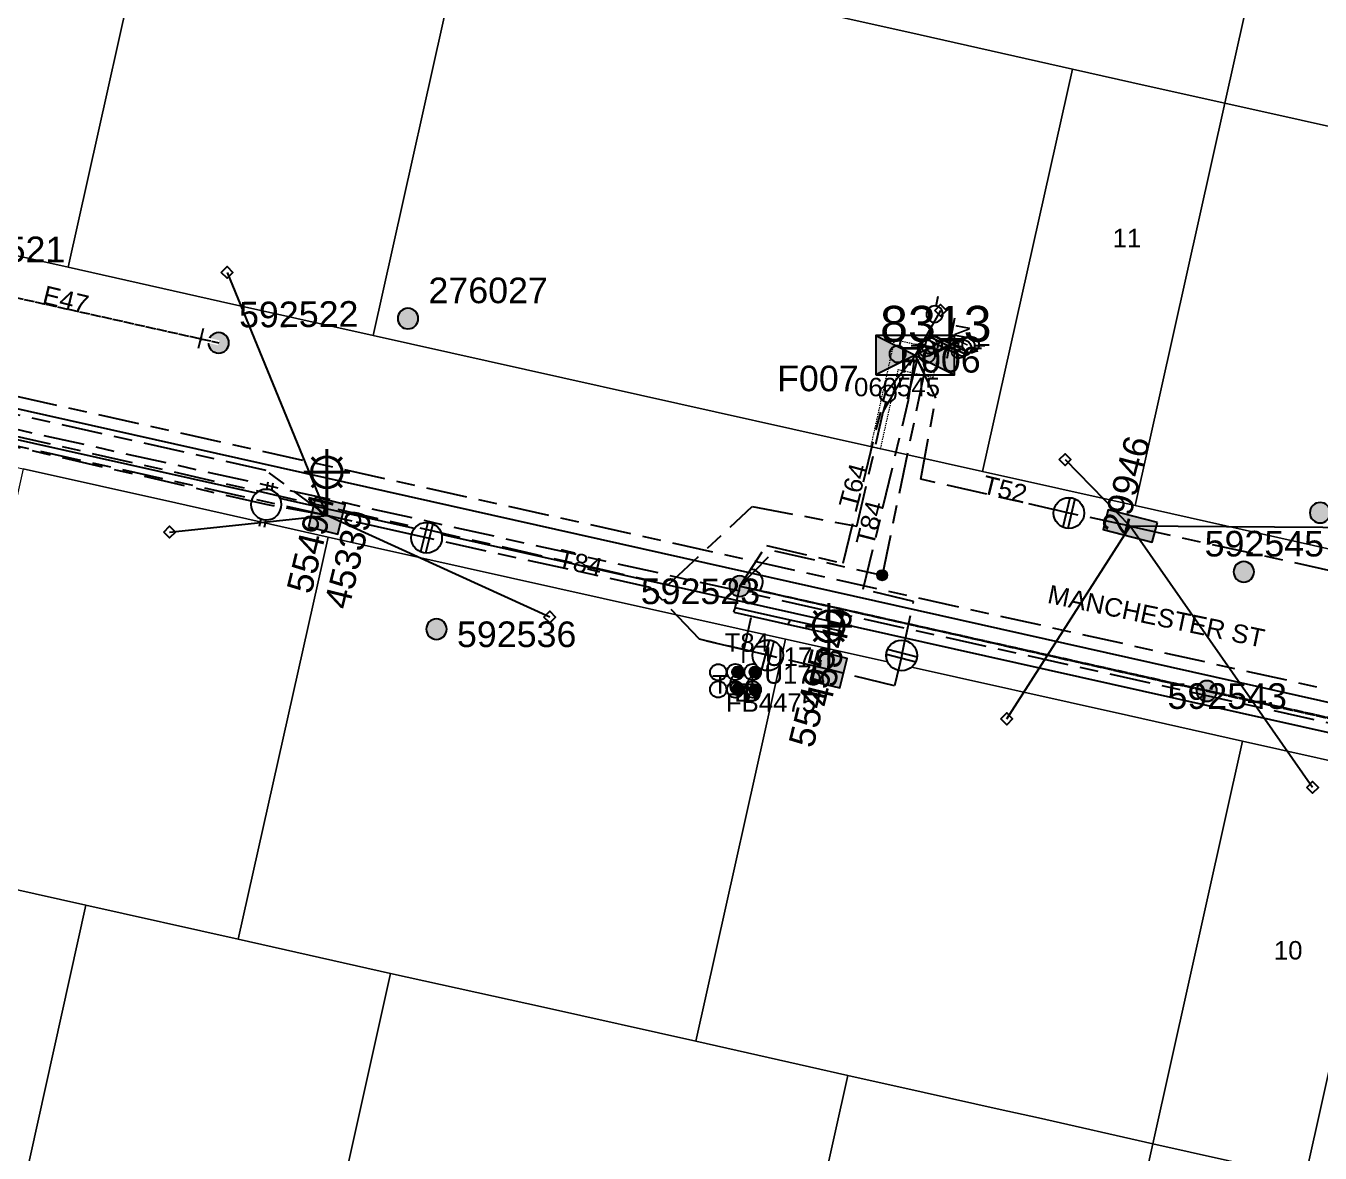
# Model space of a CAD drawing. Header units: metres. Extents: x 311347 to 316656, y 6252667 to 6255486.
# Drawn here: x 314010.1 to 314136.4, y 6254637.2 to 6254747.2 of the extents above; entities that cross this region are included whole.
import ezdxf
from ezdxf.enums import TextEntityAlignment as Align

# ---------------------------------------------------------------- set-up
doc = ezdxf.new("R2010")
doc.units = ezdxf.units.M
for name, pattern in [('Cable Exist OH', [1, 1, 0]), ('Cable Exist UG', [8.2, 4, -1.2, 1.8, -1.2]), ('HIDDEN', [0.375, 0.25, -0.125]), ('HIDDEN2', [0.1875, 0.125, -0.0625])]:
    doc.linetypes.add(name, pattern=pattern)
doc.layers.get('0').update_dxf_attribs({"color": 6})
for name, color, linetype in [('_User_HV_Exist', 7, 'Continuous'), ('_User_LV_Exist', 7, 'Continuous'), ('Duct_SP_EXT', 7, 'Continuous'), ('Equip_HV_EXT', 7, 'Continuous'), ('Equip_LV_EXT', 7, 'Continuous'), ('Equip_SP_SL_EXT', 7, 'Continuous'), ('Mains_HV_EXT', 7, 'Continuous'), ('Mains_LV_EXT', 7, 'Continuous'), ('Mains_SL_EXT', 7, 'Continuous'), ('Mains_TR_EXT', 7, 'Continuous'), ('Services_SP_EXT', 7, 'Continuous'), ('Sub_SP_EXT', 7, 'Continuous'), ('SupportsOH_SP_TR_HV_LV_SL_EXT', 7, 'Continuous'), ('SupportsUG_SP_LV_EXT', 7, 'Continuous'), ('SupportsUG_SP_LV_SL_EXT', 7, 'Continuous'), ('Trench_SP_EXT', 7, 'Continuous')]:
    doc.layers.add(name, color=color, linetype=linetype)
for name, color, linetype, lineweight in [('Cadastre Buildings_SP_EXT', 9, 'Continuous', 5), ('Cadastre Land Parcels_SP_EXT', 9, 'Continuous', 5), ('Cadastre Other Property_SP_EXT', 9, 'HIDDEN', 5), ('Cadastre Roads_SP_EXT', 7, 'Continuous', 5)]:
    doc.layers.add(name, color=color, linetype=linetype, lineweight=lineweight)
doc.styles.add('COLUMN_LABEL', font='arial.ttf')
doc.styles.add('iecARIAL', font='arial.ttf', dxfattribs={"height": 2})
doc.styles.add('POLE_LABEL', font='arial.ttf')
doc.styles.get("Standard").update_dxf_attribs({"font": 'arial.ttf'})
doc.styles.add('SWITCH_LABEL', font='arial.ttf', dxfattribs={"height": 2.5})
doc.linetypes.add('Cable P UG', pattern='A,6,-0.5,["P",Standard,S=1.7,R=0,X=0.5,Y=-1],-2.9', length=9.4)

# ---------------------------------------------------------------- blocks, each defined once
blk = doc.blocks.new('SUB_PADMOUNT_EXT')
for points in [[(0, 0), (-3.84, 1.92), (-3.84, -1.92)], [(0, 0), (3.84, 1.92), (3.84, -1.92)]]:
    blk.add_hatch(color=256).paths.add_polyline_path(points)
for p, q in [((3.84, 1.92), (-3.84, -1.92)), ((-3.84, 1.92), (3.84, -1.92))]:
    blk.add_line(p, q)
blk.add_lwpolyline([(-3.84, -1.92), (3.84, -1.92), (3.84, 1.92), (-3.84, 1.92)], close=True)
for tag, height, flags, p in [('ASSET_NUM', 3.5, 8, (2, 2)), ('STREET_CODE', 0.2, 9, (1.5, 0)), ('CONSTRUCTED_VOLTAGE', 0.2, 9, (1.5, -0.2)), ('OPERATING_VOLTAGE', 0.2, 9, (1.5, -0.6)), ('ORIENTATION', 0.2, 9, (1.5, -0.8)), ('OWNED_BY', 0.2, 9, (1.5, -1)), ('OPERATED_BY', 0.2, 9, (1.5, -1.2)), ('NO_PHASES', 0.2, 9, (1.5, -0.4)), ('SECONDARY_VOLTAGE', 0.2, 9, (1.5, -1.6)), ('STATE', 0.2, 9, (1.5, -1.8)), ('SUBSTATION_TYPE', 0.2, 9, (1.5, -2.2)), ('MAINTAINED_BY', 0.2, 9, (1.5, -1.4)), ('PARENT', 0.2, 9, (1.5, -2)), ('USAGE', 0.2, 9, (1.5, -2.4)), ('LEGEND', 0.2, 9, (1.5, -2.6)), ('STREETNAME', 0.2, 9, (1.5, -3)), ('SUBURB', 0.2, 9, (1.5, -3.2)), ('Z', 0.2, 1, (1.5, -3.6)), ('LOCATION', 0.2, 9, (1.5, -2.8)), ('NOTES', 0.2, 9, (1.5, -3.4))]:
    blk.add_attdef(tag, text='', height=height, dxfattribs=dict(flags=flags)).set_placement(p, align=Align.MIDDLE_LEFT)
blk = doc.blocks.new('COLUMN_EXT')
blk.add_hatch(color=256).paths.add_polyline_path([(-1.49, 1.48), (-1.49, -1.49), (1.48, -1.49), (1.48, 1.48)])
blk.add_lwpolyline([(-1.49, -1.49), (1.48, -1.49), (1.48, 1.48), (-1.49, 1.48)], close=True)
for tag, height, style, flags, p in [('ASSET_NUM', 2.5, 'COLUMN_LABEL', 8, (2, 2)), ('STRUCTURE_PLANT_NUMBER', 0.2, 'POLE_LABEL', 9, (1.81, 0.03)), ('STREET_CODE', 0.2, 'COLUMN_LABEL', 9, (1.81, -0.2))]:
    blk.add_attdef(tag, text='', height=height, dxfattribs=dict(style=style, flags=flags)).set_placement(p, align=Align.MIDDLE_LEFT)
at = {"flags": 9}
for tag, p in [('COLUMN_TYPE', (1.81, -0.4)), ('OWNED_BY', (1.81, -0.6)), ('STATE', (1.81, -0.8)), ('USAGE', (1.81, -1)), ('LEGEND', (1.81, -1.2)), ('STREETNAME', (1.81, -1.6)), ('SUBURB', (1.81, -1.8)), ('LOCATION', (1.81, -1.4)), ('NOTES', (1.81, -2))]:
    blk.add_attdef(tag, text='', height=0.2, dxfattribs=at).set_placement(p, align=Align.MIDDLE_LEFT)
at = {"flags": 1}
blk.add_attdef('Z', (1.81, -2.35), '', height=0.2, dxfattribs=at)
blk = doc.blocks.new('PILLAR_EXT')
blk.add_hatch(color=256).paths.add_polyline_path([(-2.475, 0.99), (-2.475, -0.99), (2.475, -0.99), (2.475, 0.99)])
blk.add_lwpolyline([(-2.475, -0.99), (2.475, -0.99), (2.475, 0.99), (-2.475, 0.99)], close=True)
at = {"style": 'iecARIAL', "flags": 8}
blk.add_attdef('ASSET_NUM', (1.5, 3.5), '', height=2.5, dxfattribs=at)
for tag, p, flags in [('OWNED_BY', (0, -0.2), 9), ('STATE', (0, -0.4), 9), ('SUPPORT_TYPE', (0, -0.6), 9), ('USAGE', (0, -0.8), 9), ('LEGEND', (0, -1), 9), ('LOCATION', (0, -1.2), 9), ('NOTES', (0, -1.4), 9), ('STREETNAME', (0, -1.8), 9), ('SUBURB', (0, -2), 1), ('PARENT', (0, -1.6), 9)]:
    blk.add_attdef(tag, p, '', height=0.2, dxfattribs=dict(flags=flags))
blk = doc.blocks.new('DUCT_EXT')
blk.add_circle((0, 0.8), 0.8)
at = {"flags": 1}
blk.add_attdef('Z', (0, 0), '', height=0.2, dxfattribs=at)
at = {"flags": 9}
for tag, p in [('DUCT_CODE', (0, 0)), ('XSECT_TYPE', (0, -0.2)), ('STATE', (0, -0.6)), ('FB_REFERENCE', (0, -0.4)), ('NOTES', (0, -0.8))]:
    blk.add_attdef(tag, text='', height=0.2, dxfattribs=at).set_placement(p, align=Align.MIDDLE_LEFT)
blk = doc.blocks.new('SL_LANTERN_EXT')
at = {"lineweight": 40}
for p, q in [((0, 1.97), (0, 6.47)), ((-1.46, 5.68), (-1.06, 5.28)), ((1.46, 5.68), (1.06, 5.28)), ((-2.25, 4.22), (2.25, 4.22)), ((-1.46, 2.76), (-1.06, 3.16)), ((0, 0), (0, 2.72)), ((1.46, 2.76), (1.06, 3.16))]:
    blk.add_line(p, q, dxfattribs=at)
blk.add_circle((0, 4.22), 1.5, dxfattribs=at)
at = {"style": 'iecARIAL', "flags": 8}
blk.add_attdef('ASSET_NUM', (1.5, 1.5), '', height=2.5, dxfattribs=at)
for tag, p, height, flags in [('CONSTRUCTED_VOLTAGE', (0.98, -0.65), 0.2, 9), ('CONTROL_TYPE', (0.98, -0.85), 0.2, 9), ('LANTERN_PURPOSE', (0.98, -1.05), 0.2, 9), ('LANTERN_TYPE', (0.98, -1.25), 0.2, 9), ('NO_PHASES', (0.98, -1.45), 0.2, 9), ('LNUMBER', (2.18, -3.25), 2.5, 8), ('OPERATING_VOLTAGE', (0.98, -1.65), 0.2, 9), ('ORIENTATION', (0.98, -1.85), 0.2, 9), ('OWNED_BY', (0.98, -2.05), 0.2, 9), ('STATE', (0.98, -2.25), 0.2, 9), ('USAGE', (0.98, -2.45), 0.2, 9), ('CEXIST', (0.98, -2.65), 0.2, 9), ('CNEW', (0.98, -2.85), 0.2, 9), ('CNUMBER', (0.98, -3.05), 0.2, 9), ('CREMOVE', (0.98, -3.25), 0.2, 9), ('CREPLACE', (0.98, -3.45), 0.2, 9), ('LKINGHEIGHT', (0.98, -3.65), 0.2, 9), ('LBRACKET', (0.98, -3.85), 0.2, 9), ('LBRACKETVOCAB', (0.98, -4.05), 0.2, 9), ('LCATEGORY', (0.98, -4.25), 0.2, 9), ('LCHARGE1', (0.98, -4.45), 0.2, 9), ('LCHARGE1PERCENT', (0.98, -4.65), 0.2, 9), ('LCHARGE2', (0.98, -4.85), 0.2, 9), ('LCHARGE2PERCENT', (0.98, -5.05), 0.2, 9), ('LCHARGE3', (0.98, -5.25), 0.2, 9), ('LCHARGE3PERCENT', (0.98, -5.45), 0.2, 9), ('LEXIST', (0.98, -5.65), 0.2, 9), ('LLAMP', (0.98, -5.85), 0.2, 9), ('LLAMPVOCAB', (0.98, -6.05), 0.2, 9), ('LMAST', (0.98, -6.25), 0.2, 9), ('LMASTVOCAB', (0.98, -6.45), 0.2, 9), ('LNEW', (0.98, -6.65), 0.2, 9), ('LANTNUMBER', (0.98, -6.85), 0.2, 9), ('LOUTREACH', (0.98, -7.25), 0.2, 9), ('LOUTREACHVOCAB', (0.98, -7.45), 0.2, 9), ('LRATECODE', (0.98, -7.65), 0.2, 9), ('LREMOVE', (0.98, -7.85), 0.2, 9), ('LREPLACE', (0.98, -8.05), 0.2, 9), ('LTYPE', (0.98, -8.25), 0.2, 9), ('LTYPEVOCAB', (0.98, -8.45), 0.2, 9), ('LEGEND', (0.98, -8.65), 0.2, 9), ('LOCATION', (0.98, -8.85), 0.2, 9), ('STREETNAME', (0.98, -9.25), 0.2, 9), ('SUBURB', (0.98, -9.45), 0.2, 1), ('NOTES', (0.98, -9.05), 0.2, 9)]:
    blk.add_attdef(tag, p, '', height=height, dxfattribs=dict(flags=flags))
blk = doc.blocks.new('CCP_EXT')
at = {"flags": 9}
for tag, p in [('STATE', (0, -1.8)), ('LEGEND', (0, -1.4)), ('LIFE_SUPPORT', (0, -1.6)), ('NOTES', (0, -2))]:
    blk.add_attdef(tag, text='', height=0.2, dxfattribs=at).set_placement(p, align=Align.MIDDLE_LEFT)
blk.add_wipeout([(0, 0.57), (0.57, 0), (0, -0.57), (-0.57, 0)])
blk.add_lwpolyline([(-0.57, 0), (0, 0.57), (0.57, 0), (0, -0.57), (-0.57, 0)])
at = {"flags": 1}
blk.add_attdef('Z', (0, 0), '', height=0.2, dxfattribs=at)
at = {"flags": 9}
for tag, p in [('CCP_TYPE', (0, 0)), ('CONSTRUCTED_VOLTAGE', (0, -0.2)), ('OPERATING_VOLTAGE', (0, -0.6)), ('ORIENTATION', (0, -0.8)), ('OWNED_BY', (0, -1)), ('NO_PHASES', (0, -0.4)), ('USAGE', (0, -1.2))]:
    blk.add_attdef(tag, text='', height=0.2, dxfattribs=at).set_placement(p, align=Align.MIDDLE_LEFT)
blk = doc.blocks.new('POLE_EXT')
blk.add_hatch(color=256).paths.add_polyline_path([(-1, 0, 1), (1, 0, 1)])
blk.add_lwpolyline([(-1, 0, 1), (1, 0, 1)], format="xyb", close=True)
for tag, height, flags, p in [('pNumber', 2.5, 8, (-17.84, 2.07)), ('OWNED_BY', 0.2, 9, (1.35, -0.4)), ('SPECIAL_USE', 0.2, 9, (1.35, -0.8)), ('STATE', 0.2, 9, (1.35, -1)), ('PARENT', 0.2, 9, (1.35, -0.6)), ('USAGE', 0.2, 9, (1.35, -1.2)), ('cLV', 0.2, 9, (1.35, -1.4)), ('hDepth', 0.2, 9, (1.35, -1.6)), ('hDia', 0.2, 9, (1.35, -1.8)), ('cHV', 0.2, 9, (1.35, -2)), ('LBRACKET', 0.2, 9, (1.35, -2.2)), ('LExisting', 0.2, 9, (1.35, -2.4)), ('LANTNUMBER', 0.2, 9, (1.35, -2.6)), ('cLinedev', 0.2, 9, (1.35, -3.4)), ('pExisting', 0.2, 9, (1.35, -3.8)), ('LOther', 0.2, 9, (1.35, -2.8)), ('LRemove', 0.2, 9, (1.35, -3)), ('LEGEND', 0.2, 9, (1.35, -3.2)), ('LOCATION', 0.2, 9, (1.35, -3.6)), ('pFooting', 0.2, 9, (1.35, -4.4)), ('pNew', 0.2, 9, (1.35, -4.6)), ('pRelocate', 0.2, 9, (1.35, -5)), ('PFNUMBER', 0.2, 9, (1.35, -4)), ('NEWPFNUMBER', 0.2, 9, (1.35, -4.2)), ('pRemove', 0.2, 9, (1.35, -5.2)), ('pReplace', 0.2, 9, (1.35, -5.4)), ('pStay', 0.2, 9, (1.35, -5.6)), ('pType', 0.2, 9, (1.35, -5.8)), ('cspan', 0.2, 9, (1.35, -6)), ('STREETNAME', 0.2, 9, (1.35, -6.2)), ('SUBURB', 0.2, 9, (1.35, -6.4)), ('OPERATED_BY', 0.2, 9, (1.36, -7.01)), ('NOTES', 0.2, 9, (1.35, -6.6)), ('MAINTAINED_BY', 0.2, 9, (1.36, -6.81))]:
    blk.add_attdef(tag, text='', height=height, dxfattribs=dict(flags=flags)).set_placement(p, align=Align.MIDDLE_LEFT)
at = {"style": 'POLE_LABEL'}
for tag, height, flags, p in [('ASSET_NUM', 2.5, 8, (2, 2)), ('STRUCTURE_PLANT_NUMBER', 0.2, 9, (1.35, 0.03)), ('STREET_CODE', 0.2, 9, (1.35, -0.2))]:
    blk.add_attdef(tag, text='', height=height, dxfattribs=dict(at, flags=flags)).set_placement(p, align=Align.MIDDLE_LEFT)
at = {"flags": 1}
blk.add_attdef('Z', (1.35, -7.33), '', height=0.2, dxfattribs=at)
blk = doc.blocks.new('LV_UG_LINKS_CLOSED_EXT')
blk.add_wipeout([(-1.06, 1.06), (-1.18, 0.92), (-1.29, 0.76), (-1.37, 0.59), (-1.43, 0.42), (-1.48, 0.23), (-1.49, 0.05), (-1.49, -0.14), (-1.46, -0.33), (-1.41, -0.51), (-1.33, -0.68), (-1.24, -0.84), (-1.12, -0.99), (-0.99, -1.12), (-0.84, -1.24), (-0.68, -1.33), (-0.51, -1.41), (-0.33, -1.46), (-0.14, -1.49), (0.05, -1.49), (0.23, -1.48), (0.42, -1.43), (0.59, -1.37), (0.76, -1.29), (0.92, -1.18), (1.06, -1.06), (1.18, -0.92), (1.29, -0.76), (1.37, -0.59), (1.43, -0.42), (1.48, -0.23), (1.49, -0.05), (1.49, 0.14), (1.46, 0.33), (1.41, 0.51), (1.33, 0.68), (1.24, 0.84), (1.12, 0.99), (0.99, 1.12), (0.84, 1.24), (0.68, 1.33), (0.51, 1.41), (0.33, 1.46), (0.14, 1.49), (-0.05, 1.49), (-0.23, 1.48), (-0.42, 1.43), (-0.59, 1.37), (-0.76, 1.29), (-0.92, 1.18)])
for p, q in [((-0.25, -1.48), (-0.25, 1.48)), ((0.25, -1.48), (0.25, 1.48))]:
    blk.add_line(p, q)
blk.add_circle((0, 0), 1.5)
at = {"flags": 9}
for tag, p in [('ACTUAL_STATUS', (0, 0)), ('CONSTRUCTED_VOLTAGE', (0, -0.2)), ('OPERATING_VOLTAGE', (0, -0.6)), ('ORIENTATION', (0, -0.8)), ('STATE', (0, -1)), ('SWITCH_TYPE', (0, -1.2)), ('NO_PHASES', (0, -0.4)), ('USAGE', (0, -1.4)), ('NOTES', (0, -1.6))]:
    blk.add_attdef(tag, text='', height=0.2, dxfattribs=at).set_placement(p, align=Align.MIDDLE_LEFT)
at = {"flags": 1}
blk.add_attdef('Z', (0, 0), '', height=0.2, dxfattribs=at)
blk = doc.blocks.new('LV_UG_LINKS_OPEN_EXT')
for p, q in [((-0.25, 1.47), (-0.25, 2.22)), ((0.25, 1.47), (0.25, 2.22)), ((-0.25, -1.47), (-0.25, -2.22)), ((0.25, -1.47), (0.25, -2.22))]:
    blk.add_line(p, q)
at = {"flags": 9}
for tag, p in [('ACTUAL_STATUS', (0, 0)), ('CONSTRUCTED_VOLTAGE', (0, -0.2)), ('OPERATING_VOLTAGE', (0, -0.6)), ('ORIENTATION', (0, -0.8)), ('STATE', (0, -1)), ('SWITCH_TYPE', (0, -1.2)), ('NO_PHASES', (0, -0.4)), ('USAGE', (0, -1.4)), ('NOTES', (0, -1.6))]:
    blk.add_attdef(tag, text='', height=0.2, dxfattribs=at).set_placement(p, align=Align.MIDDLE_LEFT)
at = {"flags": 1}
blk.add_attdef('Z', (0, 0), '', height=0.2, dxfattribs=at)
blk.add_wipeout([(-0.25, 1.47), (-0.43, 1.43), (-0.61, 1.36), (-0.77, 1.28), (-0.93, 1.17), (-1.07, 1.05), (-1.19, 0.9), (-1.29, 0.75), (-1.38, 0.58), (-1.44, 0.4), (-1.48, 0.22), (-1.49, 0.03), (-1.49, -0.16), (-1.45, -0.34), (-1.4, -0.52), (-1.32, -0.69), (-1.23, -0.85), (-1.11, -1), (-0.98, -1.13), (-0.83, -1.24), (-0.66, -1.34), (-0.49, -1.41), (-0.31, -1.46), (-0.13, -1.49), (0.06, -1.49), (0.25, -1.47), (0.43, -1.43), (0.61, -1.36), (0.77, -1.28), (0.93, -1.17), (1.07, -1.05), (1.19, -0.9), (1.29, -0.75), (1.38, -0.58), (1.44, -0.4), (1.48, -0.22), (1.49, -0.03), (1.49, 0.16), (1.45, 0.34), (1.4, 0.52), (1.32, 0.69), (1.23, 0.85), (1.11, 1), (0.98, 1.13), (0.83, 1.24), (0.66, 1.34), (0.49, 1.41), (0.31, 1.46), (0.13, 1.49), (-0.06, 1.49)])
blk.add_lwpolyline([(0, -1.49, 1), (0, 1.49, 1)], format="xyb", close=True)
blk = doc.blocks.new('LV_UG_DFUSE_CLOSED_EXT')
for points in [[(1, 0), (0, 0)], [(5.04, 0.73), (2.16, -0.72)], [(5.05, -0.71), (2.16, 0.72)], [(6.2, 0.01), (7.2, 0.01)]]:
    blk.add_lwpolyline(points)
for centre in [(1.8, 0), (5.4, 0.01)]:
    blk.add_circle(centre, 0.8)
at = {"flags": 9}
for tag, p in [('ACTUAL_STATUS', (0, 0)), ('CONSTRUCTED_VOLTAGE', (0, -0.2)), ('OPERATING_VOLTAGE', (0, -0.6)), ('ORIENTATION', (0, -0.8)), ('STATE', (0, -1)), ('SWITCH_TYPE', (0, -1.2)), ('NO_PHASES', (0, -0.4)), ('USAGE', (0, -1.4)), ('NOTES', (0, -1.6))]:
    blk.add_attdef(tag, text='', height=0.2, dxfattribs=at).set_placement(p, align=Align.MIDDLE_LEFT)
at = {"flags": 1}
blk.add_attdef('Z', (0, 0), '', height=0.2, dxfattribs=at)
blk = doc.blocks.new('SWG_HOLEC_SU_NO_EXT')
blk.add_line((1.8, -2), (5.8, -2))
for points in [[(1, 0), (0, 0)], [(6.6, 0), (7.6, 0)]]:
    blk.add_lwpolyline(points)
for points in [[(1.8, -0.8, 1), (1.8, 0.8, 1)], [(5.8, -0.8, 1), (5.8, 0.8, 1)]]:
    blk.add_lwpolyline(points, format="xyb", close=True)
at = {"insert": (5.31, -3.64), "char_height": 1.4, "width": 3.8863, "attachment_point": 1, "rotation": 180}
blk.add_mtext('{\\fArial|b0|i0|c0|p34;N/O}', dxfattribs=at)
at = {"style": 'SWITCH_LABEL', "flags": 8}
blk.add_attdef('ASSET_NUM', text='', height=2.5, rotation=179.9544, dxfattribs=at).set_placement((-2.4, 0), align=Align.MIDDLE_LEFT)
at = {"flags": 1}
blk.add_attdef('Z', (0, 0), '', height=0.2, dxfattribs=at)
at = {"flags": 9}
for tag, p in [('ACTUAL_STATUS', (0, -0.4)), ('CONSTRUCTED_VOLTAGE', (0, -0.6)), ('OPERATING_VOLTAGE', (0, -1)), ('ORIENTATION', (0, -1.2)), ('NO_PHASES', (0, -0.8)), ('OWNED_BY', (0, -1.4)), ('STATE', (0, -1.8)), ('SWITCH_TYPE', (0, -2)), ('STREETNAME', (0, -2.6)), ('PARENT', (0, -1.6)), ('USAGE', (0, -2.2)), ('LOCATION', (0, -2.4)), ('SUBURB', (0, -2.8)), ('NOTES', (0, -3))]:
    blk.add_attdef(tag, text='', height=0.2, dxfattribs=at).set_placement(p, align=Align.MIDDLE_LEFT)
at = {"style": 'SWITCH_LABEL', "flags": 9}
blk.add_attdef('STREET_CODE', text='', height=0.2, dxfattribs=at).set_placement((0, -0.2), align=Align.MIDDLE_LEFT)
blk = doc.blocks.new('SWG_HOLEC_SU_EXT')
blk.add_line((1.8, -2), (5.8, -2))
for points in [[(1, 0), (0, 0)], [(6.6, 0), (7.6, 0)]]:
    blk.add_lwpolyline(points)
for points in [[(1.8, -0.8, 1), (1.8, 0.8, 1)], [(5.8, -0.8, 1), (5.8, 0.8, 1)]]:
    blk.add_lwpolyline(points, format="xyb", close=True)
at = {"style": 'SWITCH_LABEL', "flags": 8}
blk.add_attdef('ASSET_NUM', text='', height=2.5, rotation=179.9544, dxfattribs=at).set_placement((-2.4, 0), align=Align.MIDDLE_LEFT)
at = {"flags": 1}
blk.add_attdef('Z', (0, 0), '', height=0.2, dxfattribs=at)
at = {"flags": 9}
for tag, p in [('ACTUAL_STATUS', (0, -0.4)), ('CONSTRUCTED_VOLTAGE', (0, -0.6)), ('OPERATING_VOLTAGE', (0, -1)), ('ORIENTATION', (0, -1.2)), ('NO_PHASES', (0, -0.8)), ('OWNED_BY', (0, -1.4)), ('STATE', (0, -1.8)), ('SWITCH_TYPE', (0, -2)), ('STREETNAME', (0, -2.6)), ('PARENT', (0, -1.6)), ('USAGE', (0, -2.2)), ('LOCATION', (0, -2.4)), ('SUBURB', (0, -2.8)), ('NOTES', (0, -3))]:
    blk.add_attdef(tag, text='', height=0.2, dxfattribs=at).set_placement(p, align=Align.MIDDLE_LEFT)
at = {"style": 'SWITCH_LABEL', "flags": 9}
blk.add_attdef('STREET_CODE', text='', height=0.2, dxfattribs=at).set_placement((0, -0.2), align=Align.MIDDLE_LEFT)
blk = doc.blocks.new('End Shackle_EXT')
at = {"flags": 9}
for tag, p in [('OWNED_BY', (0, -1)), ('STATE', (0, -1.2)), ('USAGE', (0, -1.4)), ('NOTES', (0, -1.6))]:
    blk.add_attdef(tag, text='', height=0.2, dxfattribs=at).set_placement(p, align=Align.MIDDLE_LEFT)
blk.add_wipeout([(0, 0.25), (1.81, 0.25), (1.82, -0.25), (0, -0.25)])
blk.add_line((1.81, -1), (1.81, 1))
at = {"flags": 1}
blk.add_attdef('Z', (0, 0), '', height=0.2, dxfattribs=at)
at = {"flags": 9}
for tag, p in [('CONNECTOR_TYPE', (0, 0)), ('CONSTRUCTED_VOLTAGE', (0, -0.2)), ('OPERATING_VOLTAGE', (0, -0.6)), ('ORIENTATION', (0, -0.8)), ('NO_PHASES', (0, -0.4))]:
    blk.add_attdef(tag, text='', height=0.2, dxfattribs=at).set_placement(p, align=Align.MIDDLE_LEFT)
blk = doc.blocks.new('CABLE_LARGE_EXT')
h = blk.add_hatch(color=256)
edge = h.paths.add_edge_path()
edge.add_arc((0, 0.55), 0.55, 0, 360)
blk.add_circle((0, 0.55), 0.55)
at = {"flags": 1}
blk.add_attdef('Z', (0, 0), '', height=0.2, dxfattribs=at)
at = {"flags": 9}
for tag, p in [('COND_CODE', (0, 0)), ('STATE', (0, -0.4)), ('XSECT_SIZE', (0, -0.6)), ('FB_REFERENCE', (0, -0.2)), ('NOTES', (0, -0.8))]:
    blk.add_attdef(tag, text='', height=0.2, dxfattribs=at).set_placement(p, align=Align.MIDDLE_LEFT)
blk = doc.blocks.new('CONNECTOR_NODE_EXT')
h = blk.add_hatch(color=256)
edge = h.paths.add_edge_path()
edge.add_arc((0, 0), 0.5, 0, 360)
blk.add_circle((0, 0), 0.5)
at = {"flags": 1}
blk.add_attdef('Z', (0, 0), '', height=0.2, dxfattribs=at)
at = {"flags": 9}
for tag, p in [('CONNECTOR_TYPE', (0, 0)), ('CONSTRUCTED_VOLTAGE', (0, -0.2)), ('OPERATING_VOLTAGE', (0, -0.6)), ('ORIENTATION', (0, -0.8)), ('SUBTYPE', (0, -1)), ('NO_PHASES', (0, -0.4)), ('USAGE', (0, -1.2)), ('NOTES', (0, -1.4))]:
    blk.add_attdef(tag, text='', height=0.2, dxfattribs=at).set_placement(p, align=Align.MIDDLE_LEFT)

msp = doc.modelspace()

# ---------------------------------------------------------------- linework, layer by layer
at = {"layer": 'Cadastre Buildings_SP_EXT', "linetype": 'Continuous'}
for points in [[(314135.91, 6254778.87), (314128.88, 6254780.47), (314121.04, 6254782.19), (314106.16, 6254785.52), (314091.29, 6254788.84), (314076.41, 6254792.16), (314067.66, 6254752.92), (314082.53, 6254749.6), (314097.41, 6254746.28), (314112.28, 6254742.93), (314119.66, 6254741.3), (314127.15, 6254739.61), (314135.91, 6254778.87)], [(314165.66, 6254772.23), (314135.91, 6254778.87), (314127.15, 6254739.61), (314142.03, 6254736.31), (314156.9, 6254732.99), (314165.66, 6254772.23)], [(314014.28, 6254723.62), (314023.03, 6254762.87), (314008.16, 6254766.18), (313993.29, 6254769.5), (313978.41, 6254772.82), (313970.31, 6254736.51), (313972.59, 6254732.93), (314014.28, 6254723.62)], [(314030.87, 6254658.05), (314016, 6254661.37), (314007.39, 6254622.72), (314037.13, 6254616.07), (314045.74, 6254654.71), (314030.87, 6254658.05)], [(314149.85, 6254631.46), (314134.98, 6254634.79), (314120.11, 6254638.11), (314111.5, 6254599.46), (314141.24, 6254592.81), (314149.85, 6254631.46)]]:
    msp.add_lwpolyline(points, close=True, dxfattribs=at)
at = {"layer": 'Cadastre Land Parcels_SP_EXT', "linetype": 'Continuous'}
for points in [[(314118.39, 6254700.36), (314127.15, 6254739.61), (314119.66, 6254741.3), (314112.28, 6254742.93), (314103.51, 6254703.68), (314118.39, 6254700.36)], [(314163.02, 6254690.39), (314171.77, 6254729.64), (314156.9, 6254732.99), (314142.03, 6254736.31), (314127.15, 6254739.61), (314118.39, 6254700.36), (314148.14, 6254693.71), (314163.02, 6254690.39)], [(314134.98, 6254634.79), (314143.75, 6254674.05), (314128.88, 6254677.37), (314120.11, 6254638.11), (314134.98, 6254634.79)], [(314149.85, 6254631.46), (314158.63, 6254670.73), (314143.75, 6254674.05), (314134.98, 6254634.79), (314149.85, 6254631.46)], [(314016, 6254661.37), (314001.13, 6254664.69), (313992.48, 6254626.04), (314007.39, 6254622.72), (314016, 6254661.37)], [(314090.35, 6254644.75), (314086.6, 6254645.62), (314075.51, 6254648.1), (314060.64, 6254651.43), (314045.74, 6254654.71), (314037.13, 6254616.07), (314052, 6254612.75), (314081.75, 6254606.1), (314090.35, 6254644.75)], [(314081.75, 6254606.1), (314096.62, 6254602.78), (314111.5, 6254599.46), (314120.11, 6254638.11), (314108.97, 6254640.63), (314105.23, 6254641.46), (314097.82, 6254643.12), (314090.35, 6254644.75), (314081.75, 6254606.1)]]:
    msp.add_lwpolyline(points, close=True, dxfattribs=at)
at = {"layer": 'Cadastre Other Property_SP_EXT', "linetype": 'HIDDEN2'}
msp.add_lwpolyline([(314099.29, 6254715.56), (314094.9, 6254716.54), (314092.58, 6254706.13), (314093.55, 6254705.91), (314095.28, 6254713.64), (314098.69, 6254712.88), (314099.29, 6254715.56)], close=True, dxfattribs=at)
at = {"layer": 'Duct_SP_EXT'}
for p, q in [((314079.34, 6254690.43), (314079.29, 6254690.19)), ((314079.34, 6254690.43), (314084.68, 6254689.23)), ((314079.24, 6254689.96), (314079.29, 6254690.19)), ((314079.24, 6254689.96), (314084.57, 6254688.76)), ((314084.68, 6254689.23), (314084.63, 6254689)), ((314084.57, 6254688.76), (314084.63, 6254689)), ((314089.41, 6254687.7), (314089.46, 6254687.93)), ((314089.52, 6254688.17), (314089.46, 6254687.93))]:
    msp.add_line(p, q, dxfattribs=at)
msp.add_lwpolyline([(314080.18, 6254685.02), (314080.18, 6254686.08), (314080.91, 6254689.46)], dxfattribs=at)
at = {"layer": 'Mains_HV_EXT', "linetype": 'Cable Exist UG'}
for points in [[(314093.73, 6254693.55), (314097.83, 6254713.33), (314096.94, 6254715.05)], [(314093.81, 6254709.52), (314096.94, 6254715.05)], [(314079.8, 6254692.5), (314083.19, 6254695.95), (314093.71, 6254693.57)]]:
    msp.add_lwpolyline(points, dxfattribs=at)
at = {"layer": 'Mains_LV_EXT', "linetype": 'Cable Exist UG'}
for points in [[(314079.8, 6254692.5), (314082.42, 6254696.48), (314089.89, 6254694.74), (314094.02, 6254711.33), (314096.94, 6254715.05)], [(314117.92, 6254698.36), (314159.91, 6254689.04)]]:
    msp.add_lwpolyline(points, dxfattribs=at)
at = {"layer": 'Mains_LV_EXT', "linetype": 'Continuous'}
msp.add_lwpolyline([(314081.76, 6254692.06, 0.594951), (314080.9, 6254694.17)], format="xyb", dxfattribs=at)
at = {"layer": 'Services_SP_EXT'}
msp.add_lwpolyline([(314141.38, 6254698.19), (314117.92, 6254698.36)], dxfattribs=at)
at = {"layer": 'Trench_SP_EXT', "linetype": 'Cable Exist UG'}
for points in [[(314079.8, 6254692.5), (314079.29, 6254690.19)], [(314089.46, 6254687.93), (314089.93, 6254689.83)]]:
    msp.add_lwpolyline(points, dxfattribs=at)

# ---------------------------------------------------------------- block references
at = {"layer": 'Duct_SP_EXT', "rotation": 90.0000000000002}
for name, p in [('DUCT_EXT', (314078.51, 6254684.1)), ('DUCT_EXT', (314080.17, 6254684.12)), ('DUCT_EXT', (314081.87, 6254684.12)), ('DUCT_EXT', (314078.51, 6254682.43)), ('DUCT_EXT', (314080.17, 6254682.42)), ('CABLE_LARGE_EXT', (314080.17, 6254682.42)), ('DUCT_EXT', (314081.87, 6254682.42)), ('CABLE_LARGE_EXT', (314081.86, 6254682.39))]:
    msp.add_blockref(name, p, dxfattribs=at)
at = {"layer": 'Equip_HV_EXT'}
ref = msp.add_blockref('SWG_HOLEC_SU_EXT', (314093.81, 6254709.52), dxfattribs=dict(at, rotation=76.00858110205502))
ref.add_attrib('ASSET_NUM', 'F007', dxfattribs={"layer": '0', "height": 2.5, "style": 'SWITCH_LABEL'}).set_placement((314091.41, 6254710.77), align=Align.BOTTOM_RIGHT)
msp.add_blockref('CONNECTOR_NODE_EXT', (314093.71, 6254693.57), dxfattribs=at)
at = {"layer": 'Equip_LV_EXT'}
for p in [(314096.2, 6254715.72), (314096.53, 6254715.96), (314096.94, 6254716.05)]:
    msp.add_blockref('LV_UG_DFUSE_CLOSED_EXT', p, dxfattribs=at)
at = {"layer": 'Equip_SP_SL_EXT'}
ref = msp.add_blockref('SL_LANTERN_EXT', (314039.51, 6254699.39), dxfattribs=at)
ref.add_attrib('ASSET_NUM', '55494', dxfattribs={"layer": '0', "height": 2.5, "rotation": 76.3233, "style": 'iecARIAL'}).set_placement((314041.01, 6254700.89), align=Align.BOTTOM_RIGHT)
ref = msp.add_blockref('SL_LANTERN_EXT', (314088.49, 6254684.37), dxfattribs=at)
ref.add_attrib('ASSET_NUM', '55495', dxfattribs={"layer": '0', "height": 2.5, "rotation": 76.3311, "style": 'iecARIAL'}).set_placement((314089.99, 6254685.87), align=Align.BOTTOM_RIGHT)
at = {"layer": 'Services_SP_EXT'}
for p in [(314029.78, 6254723.11), (314024.16, 6254697.78), (314061.27, 6254689.49), (314105.86, 6254679.56)]:
    msp.add_blockref('CCP_EXT', p, dxfattribs=at)
at = {"layer": 'Sub_SP_EXT'}
ref = msp.add_blockref('SUB_PADMOUNT_EXT', (314096.94, 6254715.05), dxfattribs=at)
ref.add_attrib('ASSET_NUM', '8313', dxfattribs={"layer": '0', "height": 3.5}).set_placement((314098.94, 6254715.3), align=Align.BOTTOM_CENTER)
at = {"layer": 'SupportsOH_SP_TR_HV_LV_SL_EXT'}
ref = msp.add_blockref('POLE_EXT', (314000.33, 6254722.64), dxfattribs=at)
ref.add_attrib('ASSET_NUM', '592521', dxfattribs={"layer": '0', "height": 2.5, "rotation": 359.789, "style": 'POLE_LABEL'}).set_placement((314002.33, 6254723.39), align=Align.BOTTOM_LEFT)
ref = msp.add_blockref('POLE_EXT', (314047.43, 6254718.61), dxfattribs=at)
ref.add_attrib('ASSET_NUM', '276027', dxfattribs={"layer": '0', "height": 2.5, "style": 'POLE_LABEL'}).set_placement((314049.43, 6254719.36), align=Align.BOTTOM_LEFT)
ref = msp.add_blockref('POLE_EXT', (314028.96, 6254716.24), dxfattribs=at)
ref.add_attrib('ASSET_NUM', '592522', dxfattribs={"layer": '0', "height": 2.5, "rotation": 0.3933, "style": 'POLE_LABEL'}).set_placement((314030.96, 6254716.99), align=Align.BOTTOM_LEFT)
ref = msp.add_blockref('POLE_EXT', (314136.44, 6254699.67), dxfattribs=at)
ref.add_attrib('ASSET_NUM', '324937', dxfattribs={"layer": '0', "height": 2.5, "style": 'POLE_LABEL'}).set_placement((314138.44, 6254700.42), align=Align.MIDDLE_LEFT)
ref = msp.add_blockref('POLE_EXT', (314129, 6254693.9), dxfattribs=at)
ref.add_attrib('ASSET_NUM', '592545', dxfattribs={"layer": '0', "height": 2.5, "style": 'POLE_LABEL'}).set_placement((314131, 6254694.65), align=Align.BOTTOM_CENTER)
ref = msp.add_blockref('POLE_EXT', (314079.8, 6254692.5), dxfattribs=at)
ref.add_attrib('ASSET_NUM', '592523', dxfattribs={"layer": '0', "height": 2.5, "rotation": 359.9878, "style": 'POLE_LABEL'}).set_placement((314081.8, 6254693.25), align=Align.TOP_RIGHT)
ref = msp.add_blockref('POLE_EXT', (314125.38, 6254682.28), dxfattribs=at)
ref.add_attrib('ASSET_NUM', '592543', dxfattribs={"layer": '0', "height": 2.5, "rotation": 0.0122, "style": 'POLE_LABEL'}).set_placement((314127.38, 6254683.03), align=Align.TOP_CENTER)
at = {"layer": 'SupportsUG_SP_LV_EXT'}
ref = msp.add_blockref('PILLAR_EXT', (314117.92, 6254698.36), dxfattribs=dict(at, rotation=165.5037468648907))
ref.add_attrib('ASSET_NUM', '29946', dxfattribs={"layer": '0', "height": 2.5, "rotation": 75.6127, "style": 'iecARIAL'}).set_placement((314119.42, 6254701.86), align=Align.BOTTOM_CENTER)
at = {"layer": 'SupportsUG_SP_LV_SL_EXT'}
ref = msp.add_blockref('COLUMN_EXT', (314039.51, 6254699.39), dxfattribs=dict(at, rotation=346.2921848319949))
ref.add_attrib('ASSET_NUM', '45339', dxfattribs={"layer": '0', "height": 2.5, "rotation": 76.3284, "style": 'COLUMN_LABEL'}).set_placement((314041.51, 6254700.14), align=Align.TOP_RIGHT)
ref = msp.add_blockref('COLUMN_EXT', (314088.49, 6254684.37), dxfattribs=dict(at, rotation=346.4414448849107))
ref.add_attrib('ASSET_NUM', '45340', dxfattribs={"layer": '0', "height": 2.5, "rotation": 76.3311, "style": 'COLUMN_LABEL'}).set_placement((314090.49, 6254685.12), align=Align.BOTTOM_CENTER)

# ---------------------------------------------------------------- texts
at = {"layer": 'Cadastre Land Parcels_SP_EXT'}
for s, p in [('11', (314116.2, 6254725.57)), ('10', (314131.93, 6254656.08))]:
    msp.add_text(s, height=1.8, dxfattribs=at).set_placement(p)
at = {"layer": 'Cadastre Other Property_SP_EXT'}
msp.add_text('060545', height=1.8, dxfattribs=at).set_placement((314090.96, 6254711.03))
at = {"layer": 'Cadastre Roads_SP_EXT'}
msp.add_text('MANCHESTER ST', height=1.8, rotation=348.2116, dxfattribs=at).set_placement((314109.74, 6254690.89))
at = {"layer": 'Duct_SP_EXT'}
for s, p in [('B', (314079.28, 6254681.23)), ('D', (314080.18, 6254681.23)), ('FB4475', (314078.45, 6254680.25))]:
    msp.add_text(s, height=1.8, dxfattribs=at).set_placement(p)
at = {"layer": 'Mains_LV_EXT'}
for s, rotation, p in [('E47', 346.2876, (314011.65, 6254720.11)), ('T64', 74.9077, (314091.19, 6254699.97)), ('T52', 346.0411, (314103.36, 6254701.6)), ('T84', 75.7353, (314092.85, 6254696.33)), ('T84', 346.3573, (314061.91, 6254694.41))]:
    msp.add_text(s, height=1.8, rotation=rotation, dxfattribs=at).set_placement(p)

# ---------------------------------------------------------------- next in the draw order: linework, layer by layer
at = {"layer": 'Cadastre Buildings_SP_EXT', "linetype": 'Continuous'}
for points in [[(314044.03, 6254716.96), (314052.78, 6254756.21), (314048.84, 6254757.13), (314037.91, 6254759.54), (314023.03, 6254762.87), (314014.28, 6254723.62), (314029.15, 6254720.29), (314044.03, 6254716.96)], [(314039.64, 6254697.3), (314024.77, 6254700.63), (314009.89, 6254703.95), (314001.13, 6254664.69), (314016, 6254661.37), (314030.87, 6254658.05), (314039.64, 6254697.3)], [(314084.26, 6254687.34), (314039.64, 6254697.3), (314030.87, 6254658.05), (314045.74, 6254654.71), (314060.64, 6254651.43), (314075.51, 6254648.1), (314084.26, 6254687.34)], [(314128.88, 6254677.37), (314117.73, 6254679.89), (314095.27, 6254684.91), (314084.26, 6254687.34), (314075.51, 6254648.1), (314086.6, 6254645.62), (314090.35, 6254644.75), (314097.82, 6254643.12), (314105.23, 6254641.46), (314108.97, 6254640.63), (314120.11, 6254638.11), (314128.88, 6254677.37)]]:
    msp.add_lwpolyline(points, close=True, dxfattribs=at)

# ---------------------------------------------------------------- next in the draw order: block references
at = {"layer": 'Services_SP_EXT'}
for p in [(314099.41, 6254719.4), (314111.56, 6254704.85), (314135.71, 6254672.87)]:
    msp.add_blockref('CCP_EXT', p, dxfattribs=at)
at = {"layer": 'SupportsOH_SP_TR_HV_LV_SL_EXT'}
ref = msp.add_blockref('POLE_EXT', (314050.21, 6254688.31), dxfattribs=at)
ref.add_attrib('ASSET_NUM', '592536', dxfattribs={"layer": '0', "height": 2.5, "style": 'POLE_LABEL'}).set_placement((314052.21, 6254689.06), align=Align.TOP_LEFT)

# ---------------------------------------------------------------- next in the draw order: linework, layer by layer
at = {"layer": '_User_HV_Exist', "linetype": 'Cable P UG'}
for points in [[(313424.32, 6254638.26), (313454.95, 6254774.83), (313702.01, 6254721.41), (313714.38, 6254775.88), (314243.95, 6254657.3), (314296.95, 6254898.39), (314658.74, 6254816.97), (314668.5, 6254819.46), (314818.69, 6254785.91), (314833.56, 6254749.26), (314827.42, 6254696.17), (314925.16, 6254660.08)], [(313427.39, 6254637.64), (313428.26, 6254641.52), (313457.35, 6254771.09), (313704.47, 6254717.84), (313716.57, 6254772.22), (314246.21, 6254653.89), (314299.83, 6254895.62), (314658.74, 6254814.96), (314668.03, 6254817.45), (314816.5, 6254783.33), (314830.51, 6254748.81), (314824.16, 6254694.14), (314904.64, 6254664.44), (314917.36, 6254659.75), (314919.61, 6254658.92), (314921.37, 6254658.26)]]:
    msp.add_lwpolyline(points, dxfattribs=at)
at = {"layer": 'Cadastre Buildings_SP_EXT', "linetype": 'Continuous'}
msp.add_lwpolyline([(314067.66, 6254752.92), (314052.78, 6254756.21), (314044.03, 6254716.96), (314103.51, 6254703.68), (314112.28, 6254742.93), (314097.41, 6254746.28), (314082.53, 6254749.6), (314067.66, 6254752.92)], close=True, dxfattribs=at)
at = {"layer": 'Cadastre Roads_SP_EXT', "linetype": 'Continuous'}
msp.add_lwpolyline([(314148.14, 6254693.71), (314118.39, 6254700.36), (314103.51, 6254703.68), (314044.03, 6254716.96), (314029.15, 6254720.29), (314014.28, 6254723.62), (314014.28, 6254723.62), (313972.59, 6254732.93), (313970.4, 6254722.99), (313968.25, 6254713.29), (313981.93, 6254710.2), (314009.89, 6254703.95), (314024.77, 6254700.63), (314039.64, 6254697.3), (314084.26, 6254687.34), (314095.27, 6254684.91), (314117.73, 6254679.89), (314128.88, 6254677.37), (314143.75, 6254674.05)], dxfattribs=at)
at = {"layer": 'Services_SP_EXT'}
for points in [[(314099.41, 6254719.4), (314096.94, 6254715.05)], [(314135.71, 6254672.87), (314117.92, 6254698.36)]]:
    msp.add_lwpolyline(points, dxfattribs=at)

# ---------------------------------------------------------------- next in the draw order: block references
at = {"layer": 'Equip_HV_EXT'}
ref = msp.add_blockref('SWG_HOLEC_SU_NO_EXT', (314097.76, 6254713.34), dxfattribs=dict(at, rotation=79.4114951475255))
ref.add_attrib('ASSET_NUM', 'F006', dxfattribs={"layer": '0', "height": 2.5, "style": 'SWITCH_LABEL'}).set_placement((314095.36, 6254714.59), align=Align.MIDDLE_LEFT)

# ---------------------------------------------------------------- next in the draw order: block references
at = {"layer": 'Equip_LV_EXT'}
for name, p, rotation in [('LV_UG_LINKS_OPEN_EXT', (314033.6, 6254700.46), 168.4769430932107), ('LV_UG_LINKS_CLOSED_EXT', (314111.93, 6254699.64), 166.7432455616902), ('LV_UG_LINKS_CLOSED_EXT', (314049.25, 6254697.22), 166.2850612169494), ('LV_UG_LINKS_CLOSED_EXT', (314082.54, 6254685.76), 165.6317983848184), ('LV_UG_LINKS_CLOSED_EXT', (314095.61, 6254685.74), 255.6628212409508)]:
    msp.add_blockref(name, p, dxfattribs=dict(at, rotation=rotation))

# ---------------------------------------------------------------- next in the draw order: linework, layer by layer
at = {"layer": 'Duct_SP_EXT'}
for p, q in [((314084.68, 6254689.23), (314089.52, 6254688.17)), ((314084.57, 6254688.76), (314089.41, 6254687.7))]:
    msp.add_line(p, q, dxfattribs=at)
at = {"layer": 'Mains_HV_EXT', "linetype": 'Cable Exist OH'}
msp.add_lwpolyline([(314213.2, 6254662.71), (314079.8, 6254692.5)], dxfattribs=at)
at = {"layer": 'Mains_LV_EXT', "linetype": 'Cable Exist UG'}
for points in [[(314033.6, 6254700.46), (313971.79, 6254714.64), (313967.27, 6254711.38)], [(314095.61, 6254685.74), (314096.76, 6254691), (314091.86, 6254692.2), (314096.29, 6254710.64), (314096.94, 6254715.05)], [(314111.93, 6254699.64), (314097.48, 6254702.94), (314098.95, 6254710.85), (314096.94, 6254715.05)], [(314039.51, 6254699.39), (314033.6, 6254700.46)], [(314049.25, 6254697.22), (314039.51, 6254699.39)], [(314117.92, 6254698.36), (314111.93, 6254699.64)], [(314082.54, 6254685.76), (314075.87, 6254687.32), (314071.07, 6254692.37), (314049.25, 6254697.22)], [(314088.49, 6254684.37), (314082.54, 6254685.76)], [(314095.61, 6254685.74), (314094.91, 6254682.77), (314088.49, 6254684.37)]]:
    msp.add_lwpolyline(points, dxfattribs=at)
at = {"layer": 'Mains_LV_EXT', "linetype": 'Cable Exist OH'}
msp.add_lwpolyline([(314079.8, 6254692.5), (314121.04, 6254683.25), (314161.07, 6254674.29)], dxfattribs=at)
at = {"layer": 'Mains_SL_EXT', "linetype": 'Cable Exist UG'}
for points in [[(314039.51, 6254699.39), (313979.7, 6254712.76)], [(314088.49, 6254684.37), (314075.87, 6254687.32), (314071.07, 6254692.37), (314039.51, 6254699.39)]]:
    msp.add_lwpolyline(points, dxfattribs=at)
at = {"layer": 'Services_SP_EXT'}
for points in [[(314029.78, 6254723.11), (314039.51, 6254699.39)], [(314111.56, 6254704.85), (314117.92, 6254698.36)], [(314024.16, 6254697.78), (314039.51, 6254699.39)], [(314061.27, 6254689.49), (314039.51, 6254699.39)], [(314105.86, 6254679.56), (314117.92, 6254698.36)]]:
    msp.add_lwpolyline(points, dxfattribs=at)

# ---------------------------------------------------------------- next in the draw order: block references
at = {"layer": 'Duct_SP_EXT', "rotation": 90.0000000000002}
for p in [(314080.17, 6254684.12), (314081.87, 6254684.12)]:
    msp.add_blockref('CABLE_LARGE_EXT', p, dxfattribs=at)

# ---------------------------------------------------------------- next in the draw order: texts
at = {"layer": 'Duct_SP_EXT'}
for s, p in [('T84', (314078.33, 6254686.1)), ('U17', (314082.27, 6254684.72)), ('U17', (314082.22, 6254682.99)), ('T64', (314077.12, 6254682.03))]:
    msp.add_text(s, height=1.8, dxfattribs=at).set_placement(p)

# ---------------------------------------------------------------- next in the draw order: block references
at = {"layer": 'Mains_LV_EXT', "rotation": 166.3597327580063}
msp.add_blockref('End Shackle_EXT', (314028.96, 6254716.24), dxfattribs=at)

# ---------------------------------------------------------------- next in the draw order: linework, layer by layer
at = {"layer": '_User_LV_Exist', "linetype": 'Cable Exist UG'}
msp.add_lwpolyline([(313426.41, 6254637.86), (313427.28, 6254641.74), (313427.28, 6254641.74), (313456.59, 6254772.28), (313703.71, 6254719.03), (313715.81, 6254773.41), (314247.49, 6254654.55), (314301.12, 6254896.38), (314658.71, 6254815.99), (314668, 6254818.48), (314817.23, 6254784.19), (314831.53, 6254748.94), (314825.24, 6254694.81), (314904.99, 6254665.38)], dxfattribs=at)
at = {"layer": 'Mains_HV_EXT', "linetype": 'Cable Exist UG'}
msp.add_lwpolyline([(313956.08, 6254686.94), (313961.74, 6254712.51), (313968.64, 6254716.38), (314072.87, 6254692.66), (314081.03, 6254700.29), (314091.25, 6254698.35), (314093.81, 6254709.52)], dxfattribs=at)
at = {"layer": 'Mains_LV_EXT', "linetype": 'Cable Exist OH'}
msp.add_lwpolyline([(313971.65, 6254729.05), (314000.33, 6254722.64), (314028.96, 6254716.24)], dxfattribs=at)
at = {"layer": 'Mains_SL_EXT', "linetype": 'Cable Exist UG'}
msp.add_lwpolyline([(314039.51, 6254699.39), (314033.6, 6254703.78), (313988.05, 6254713.97), (313986.47, 6254718.28), (313976.07, 6254720.6), (313962.81, 6254712.22), (313955.91, 6254680.81), (313971.14, 6254676.03)], dxfattribs=at)
at = {"layer": 'Mains_TR_EXT', "linetype": 'Cable Exist UG'}
msp.add_lwpolyline([(314658.73, 6254818), (314298.23, 6254899.16), (314245.23, 6254658.28), (313713.63, 6254777.08), (313701.25, 6254722.6), (313454.19, 6254776.02), (313423.34, 6254638.48), (313420.57, 6254625.93), (313420.59, 6254626.03), (313346.26, 6254294.03), (313203.02, 6254324.96)], dxfattribs=at)

doc.saveas('drawing.dxf')
